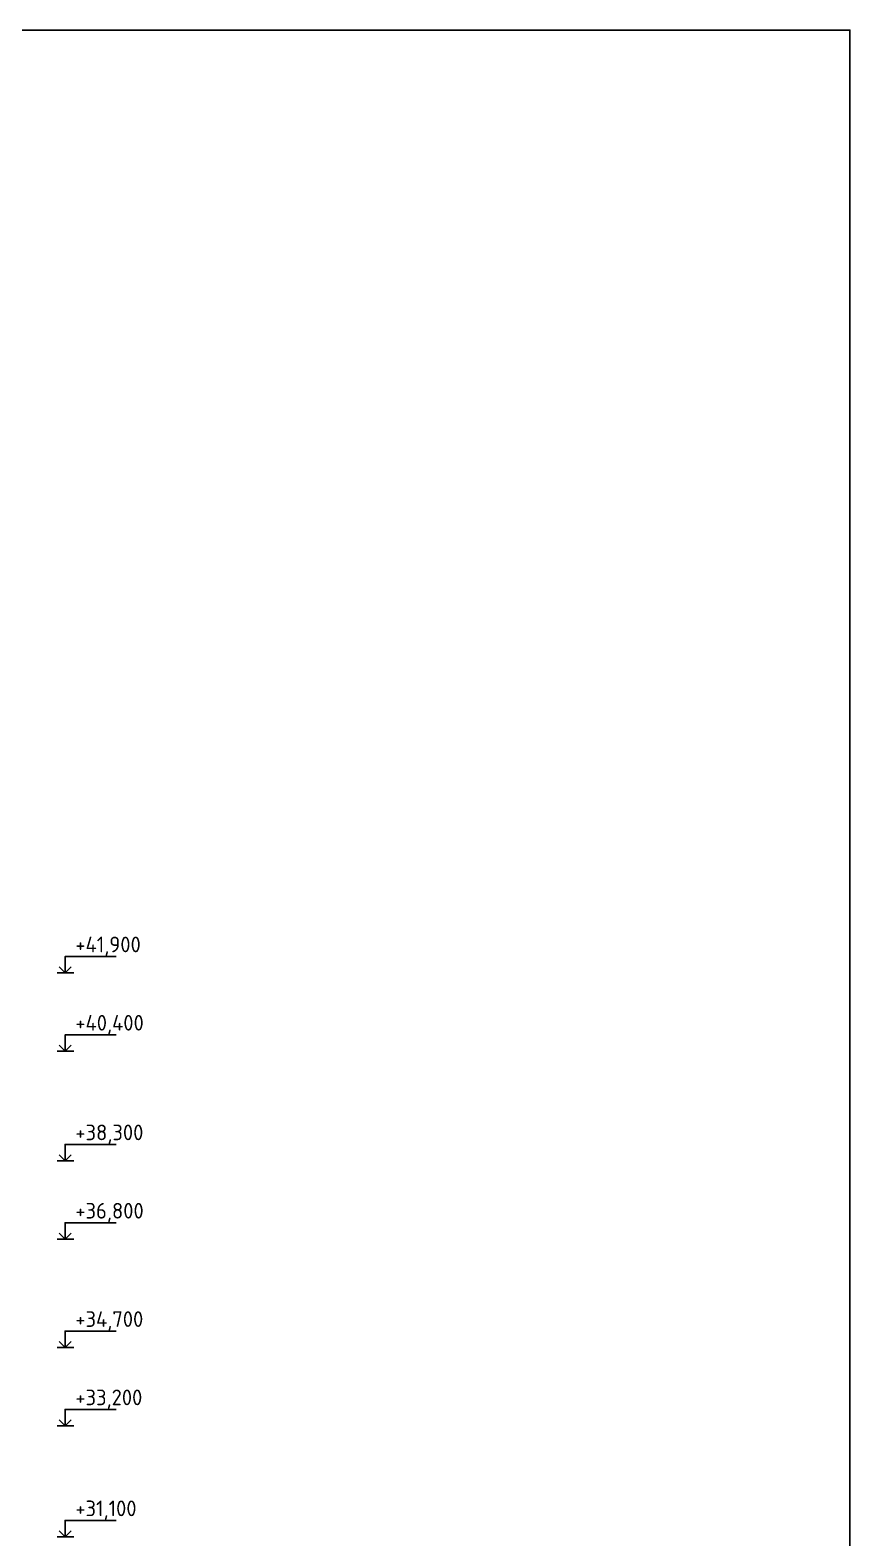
# Model space of a CAD drawing. Header units: millimetres. Extents: x -10163 to 1081624, y -5450 to 230390.
# Drawn here: x 391771 to 407480, y 87268 to 116143 of the extents above; entities that cross this region are included whole.
import ezdxf

# ---------------------------------------------------------------- set-up
doc = ezdxf.new("R2010")
doc.units = ezdxf.units.MM
doc.layers.add('Выноски', color=130, linetype='Continuous')
doc.layers.add('заливка стен', color=41, linetype='Continuous')
doc.styles.add('ГОСТ', font='GOST Common.ttf', dxfattribs={"height": 400})

# ---------------------------------------------------------------- blocks, each defined once
blk = doc.blocks.new('размер')
at = {"layer": 'Выноски'}
for points in [[(0, 0), (0, 311), (980, 311)], [(168, 0), (-151, 0)], [(0, 0), (-114, 114)], [(0, 0), (114, 114)]]:
    blk.add_lwpolyline(points, dxfattribs=at)

msp = doc.modelspace()

# ---------------------------------------------------------------- linework, layer by layer
at = {"layer": 'заливка стен'}
msp.add_lwpolyline([(350980, 44700), (407480.239, 44700), (407480.239, 116142.706), (350980, 116142.706)], close=True, dxfattribs=at)

# ---------------------------------------------------------------- block references
at = {"layer": 'Выноски'}
for p in [(392439.96, 98090.143), (392439.96, 96590.143), (392439.96, 94490.143), (392439.96, 92990.143), (392439.96, 90915.143), (392439.96, 89415.143), (392439.96, 87290.143)]:
    msp.add_blockref('размер', p, dxfattribs=at)

# ---------------------------------------------------------------- texts
at = {"layer": 'Выноски', "char_height": 300, "attachment_point": 1, "style": 'ГОСТ'}
for s, insert in [('+41,900', (392637.45, 98782.186)), ('+40,400', (392637.45, 97282.186)), ('+38,300', (392637.45, 95182.186)), ('+36,800', (392637.45, 93682.186)), ('+34,700', (392637.45, 91607.186)), ('+33,200', (392637.45, 90107.186)), ('+31,100', (392637.45, 87982.186))]:
    msp.add_mtext_dynamic_manual_height_columns(s, width=1172.88776, gutter_width=2000, heights=[0], dxfattribs=dict(at, insert=insert))

doc.saveas('drawing.dxf')
